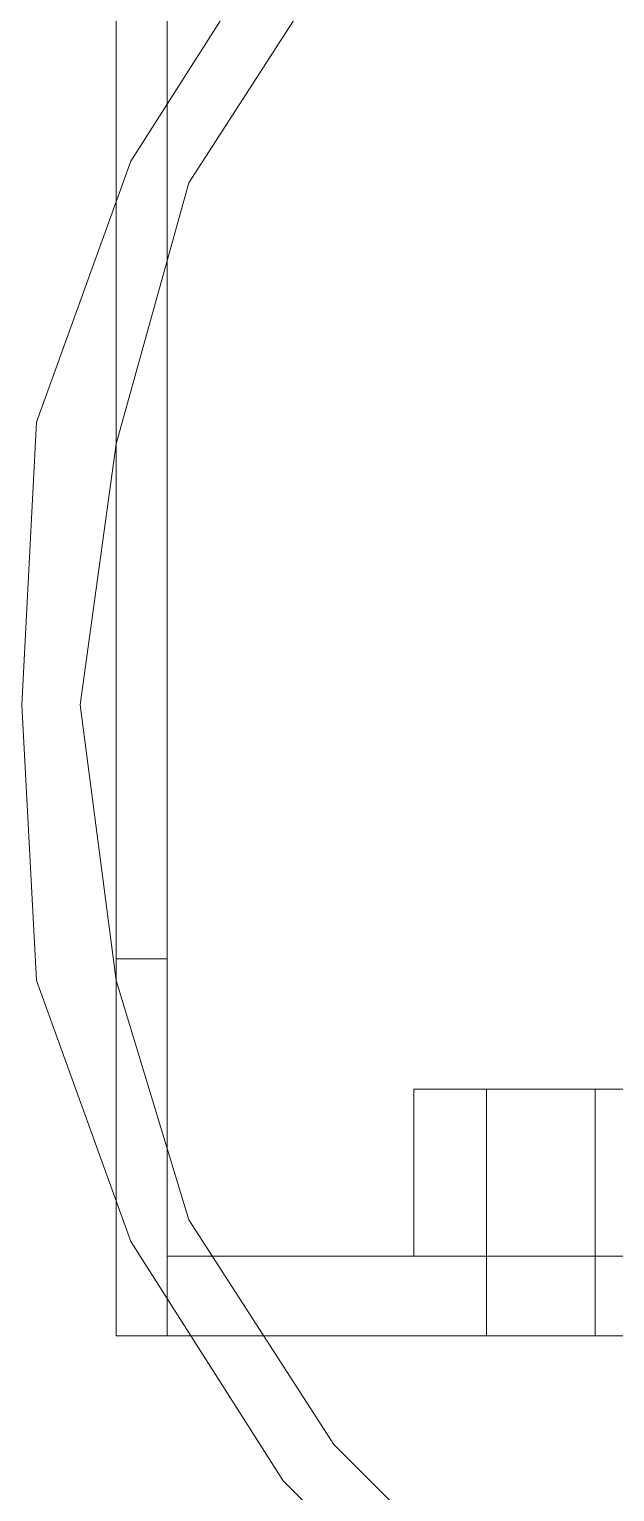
# Model space of a CAD drawing. Header units: millimetres. Extents: x 3220 to 226993, y 817 to 176024.
# Drawn here: x 199404.9 to 199521.6, y 146864.4 to 147156.2 of the extents above; entities that cross this region are included whole.
import ezdxf

# ---------------------------------------------------------------- set-up
doc = ezdxf.new("R2010")
doc.units = ezdxf.units.MM

# ---------------------------------------------------------------- blocks, each defined once
blk = doc.blocks.new('ligne broyage L 2')
at = {"color": 7, "linetype": 'Continuous', "lineweight": 5, "true_color": 0x000007}
for points in [[(-228.56, 11390.16), (-228.56, 10765.24), (-228.56, 10765.24)], [(-218.43, 11345.32), (-218.43, 10690.02), (-218.43, 10690.02)], [(156.23, 10620.58), (196.73, 10661.09), (227.11, 10708.82), (244.47, 10760.9), (251.7, 10815.87), (244.47, 10872.29), (227.11, 10924.36), (196.73, 10972.1), (156.23, 11012.61), (108.49, 11042.98), (56.42, 11060.34), (0, 11064.68), (-54.97, 11060.34), (-107.05, 11042.98), (-154.78, 11012.61), (-195.29, 10972.1), (-225.67, 10924.36), (-244.47, 10872.29), (-247.37, 10815.87), (-244.47, 10760.9), (-225.67, 10708.82), (-195.29, 10661.09), (-154.78, 10620.58)], [(149, 10630.71), (185.16, 10668.32), (215.54, 10713.16), (234.35, 10760.9), (237.24, 10815.87), (234.35, 10867.95), (215.54, 10920.02), (185.16, 10964.87), (149, 11001.03), (104.15, 11031.41), (52.08, 11045.88), (0, 11053.11), (-50.63, 11045.88), (-102.71, 11031.41), (-147.55, 11001.03), (-185.16, 10964.87), (-214.09, 10920.02), (-228.56, 10867.95), (-235.79, 10815.87), (-228.56, 10760.9), (-214.09, 10713.16), (-185.16, 10668.32), (-147.55, 10630.71)], [(-218.43, 10765.24), (-228.56, 10765.24), (-228.56, 10690.02)], [(-169.25, 10739.2), (-154.78, 10739.2), (-154.78, 10734.86)], [(-169.25, 10739.2), (-169.25, 10734.86), (-169.25, 10734.86)], [(-154.78, 10739.2), (-154.78, 10705.93)], [(-95.47, 10739.2), (-154.78, 10739.2)], [(-133.09, 10705.93), (-133.09, 10739.2)], [(-169.25, 10705.93), (-169.25, 10734.86)], [(-154.78, 10734.86), (-154.78, 10705.93)], [(-169.25, 10705.93), (-169.25, 10708.82), (-169.25, 10708.82)], [(-154.78, 10705.93), (-154.78, 10708.82), (-154.78, 10708.82)], [(-218.43, 10705.93), (222.77, 10705.93)], [(-218.43, 10690.02), (222.77, 10690.02), (222.77, 10705.93)], [(-218.43, 10690.02), (-218.43, 10705.93)], [(-154.78, 10690.02), (-154.78, 10705.93)], [(-154.78, 10690.02), (-154.78, 10705.93)], [(-133.09, 10690.02), (-133.09, 10705.93)], [(-133.09, 10690.02), (-133.09, 10705.93)], [(-228.56, 10690.02), (-218.43, 10690.02), (-218.43, 10690.02)]]:
    blk.add_lwpolyline(points, dxfattribs=at)

msp = doc.modelspace()

# ---------------------------------------------------------------- block references
msp.add_blockref('ligne broyage L 2', (199650.83, 136205.53))

doc.saveas('drawing.dxf')
